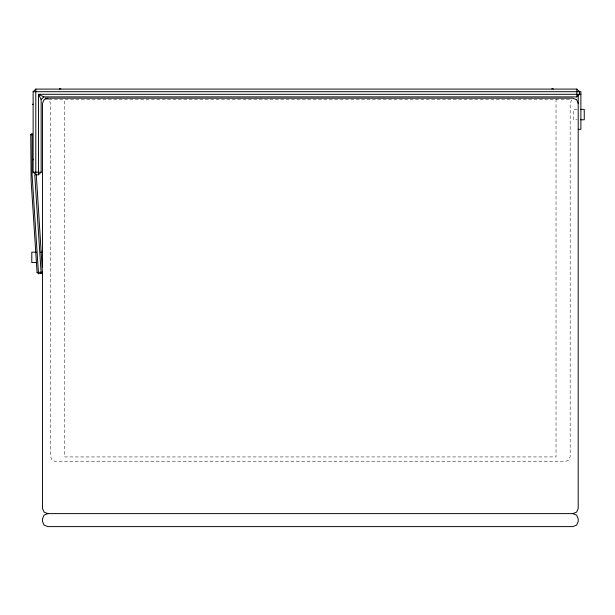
<?xml version="1.0" encoding="UTF-8"?>
<svg xmlns="http://www.w3.org/2000/svg" width="615" height="615" viewBox="0 0 615 615"><rect width="100%" height="100%" fill="white"/><g stroke="black" fill="none" stroke-linecap="round" stroke-linejoin="round"><path stroke-width="0.46" stroke-dasharray="3.08 2.31" d="M48.962 99.707L571.742 99.707L570.174 103.382L570.174 456.499L568.606 460.174L564.816 461.696L55.888 461.696L52.106 460.174L50.538 456.499L50.538 103.382L48.962 99.707L47.447 99.1M577.116 109.401L573.549 109.401L573.549 119.787L577.116 119.787M556.029 99.146L556.029 456.93L64.675 456.93L64.675 99.146"/><path stroke-width="0.92" d="M59.409 89.098L60.132 88.391L60.831 88.914M551.832 88.914L552.539 88.391L553.262 89.098M32.541 104.542L33.125 104.05M38.491 273.69L32.088 174.937L32.088 133.432L30.75 134.731L31.127 180.81L37.069 272.476L38.491 273.69L41.159 273.529L42.412 272.153L36.285 174.522M33.125 91.697L35.801 89.098L576.87 89.098L579.545 91.697L579.545 94.295L576.87 96.886L43.834 96.886L38.484 94.295L38.484 174.783L35.801 174.783L33.125 172.185L33.125 91.697L580.883 91.697L580.883 129.342L578.208 129.342M38.484 174.783L41.159 172.185L41.159 99.484L43.834 96.886M47.855 98.185L44.065 99.707L42.497 103.382L42.497 262.559M47.855 513.625L44.065 515.147L42.497 518.814L42.497 521.412L44.065 525.087L47.855 526.609L572.849 526.609L576.639 525.087L578.208 521.412L578.208 518.814L576.639 515.147L572.849 513.625L47.855 513.625L44.065 512.103L42.497 508.428L42.497 272.307M572.849 513.625L576.639 512.103L578.208 508.428L578.208 95.24M37.069 272.476L42.412 272.153M580.883 94.295L38.484 94.295L41.159 99.484M580.683 109.401L584.25 109.401L584.25 119.787L580.683 119.787M30.75 134.731L32.088 134.731M33.125 172.185L41.159 172.185M36.254 252.173L31.796 252.173L31.796 262.559L36.254 262.559M40.713 252.173L42.497 252.173M46.694 98.792L45.179 98.185L572.849 98.185L576.639 99.707L578.208 103.382M33.125 159.831L32.541 159.339M34.771 175.021L41.159 273.529M576.87 89.098L576.87 96.886M42.497 262.713L42.497 267.51M35.801 89.098L35.801 174.783"/></g></svg>
